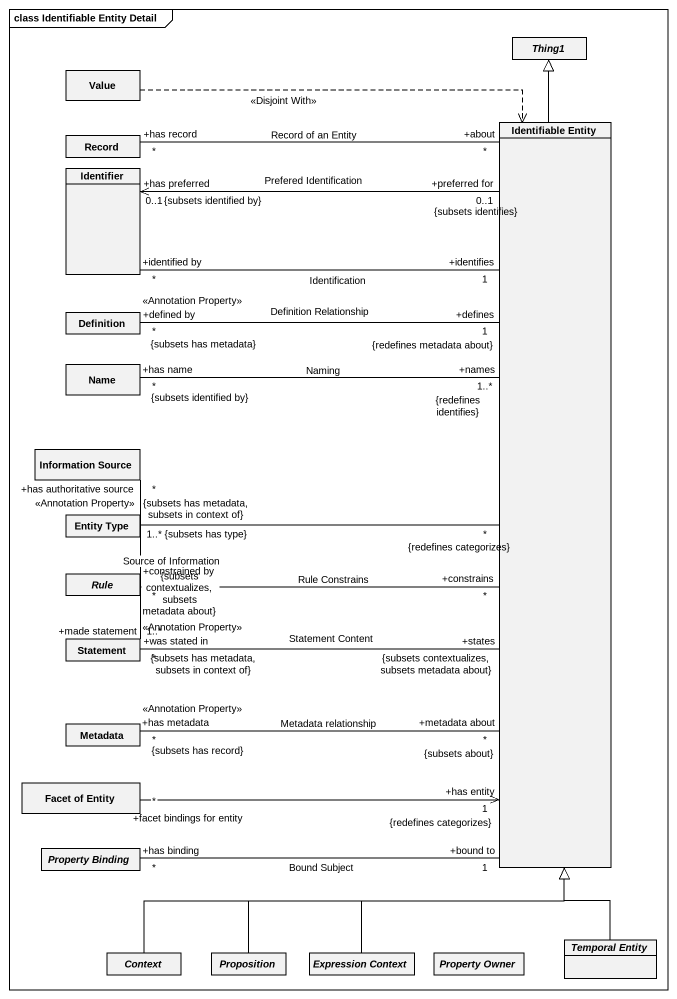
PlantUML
@startuml
mainframe class Identifiable Entity Detail
hide circle
hide empty members
class Value
abstract class Thing1
class "Record" as Record_
class "Identifiable Entity" as Identifiable_Entity
class Identifier
class Definition
class Name
class "Information Source" as Information_Source
class "Entity Type" as Entity_Type
abstract class Rule
class Statement
class Metadata
class "Facet of Entity" as Facet_of_Entity
abstract class "Property Binding" as Property_Binding
abstract class Context
abstract class Proposition
abstract class "Expression Context" as Expression_Context
abstract class "Property Owner" as Property_Owner
abstract class "Temporal Entity" as Temporal_Entity
Value ..> Identifiable_Entity : <<Disjoint With>>
Record_ "+has record\n*" -- "+about\n*" Identifiable_Entity : Record of an Entity
Identifiable_Entity -up-|> Thing1
Identifiable_Entity "+preferred for\n0..1\n{subsets identifies}" -up-> "+has preferred\n0..1\n{subsets identified by}" Identifier : Prefered Identification
Identifiable_Entity "+states\n{subsets contextualizes, subsets metadata about}" -left- "+was stated in\n<<Annotation Property>>\n*\n{subsets has metadata, subsets in context of}" Statement : Statement Content
Identifiable_Entity "+bound to\n1" -- "+has binding\n*" Property_Binding : Bound Subject
Identifier "+identified by\n*" -- "+identifies\n1" Identifiable_Entity : Identification
Definition "+defined by\n<<Annotation Property>>\n*\n{subsets has metadata}" -right- "+defines\n1\n{redefines metadata about}" Identifiable_Entity : Definition Relationship
Name "+has name\n*\n{subsets identified by}" -right- "+names\n1..*\n{redefines identifies}" Identifiable_Entity : Naming
Information_Source "+has authoritative source\n<<Annotation Property>>\n*\n{subsets has metadata, subsets in context of}" -- "+made statement\n1..*\n{subsets contextualizes, subsets metadata about}" Statement : Source of Information
Entity_Type "1..*\n{subsets has type}" -right- "*\n{redefines categorizes}" Identifiable_Entity
Rule "+constrained by\n*" -right- "+constrains\n*" Identifiable_Entity : Rule Constrains
Metadata "+has metadata\n<<Annotation Property>>\n*\n{subsets has record}" -right- "+metadata about\n*\n{subsets about}" Identifiable_Entity : Metadata relationship
Facet_of_Entity "+facet bindings for entity\n*" -up-> "+has entity\n1\n{redefines categorizes}" Identifiable_Entity
Context -up-|> Identifiable_Entity
Proposition -up-|> Identifiable_Entity
Expression_Context -up-|> Identifiable_Entity
Temporal_Entity -up-|> Identifiable_Entity
@enduml
